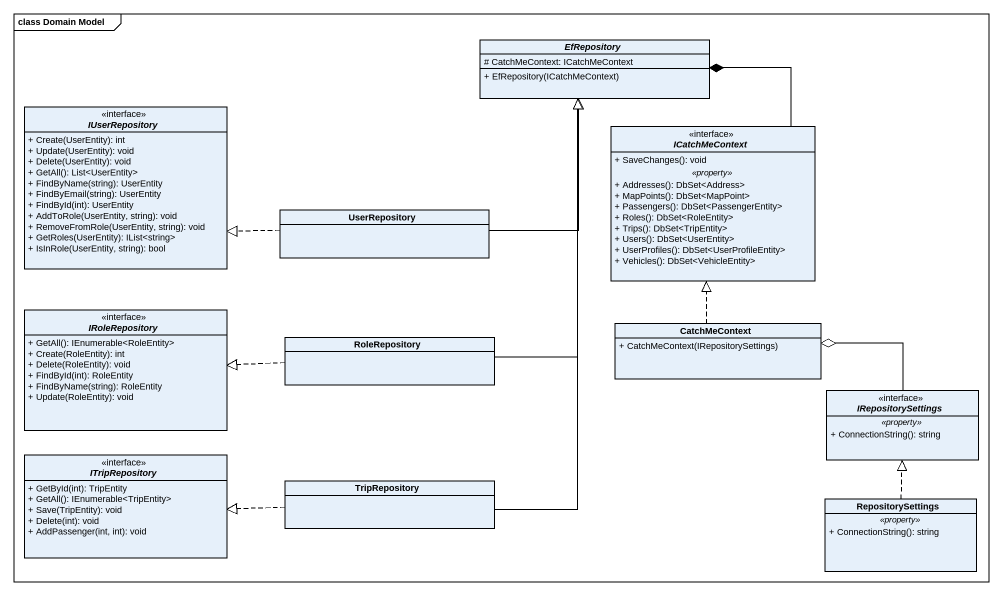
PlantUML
@startuml
mainframe class Domain Model
hide circle
hide empty members
skinparam classAttributeIconSize 0
abstract class EfRepository {
  # CatchMeContext: ICatchMeContext
  + EfRepository(ICatchMeContext)
}
interface IUserRepository {
  + Create(UserEntity): int
  + Update(UserEntity): void
  + Delete(UserEntity): void
  + GetAll(): List<UserEntity>
  + FindByName(string): UserEntity
  + FindByEmail(string): UserEntity
  + FindById(int): UserEntity
  + AddToRole(UserEntity, string): void
  + RemoveFromRole(UserEntity, string): void
  + GetRoles(UserEntity): IList<string>
  + IsInRole(UserEntity, string): bool
}
interface ICatchMeContext {
  + SaveChanges(): void
  .. <<property>> ..
  + Addresses(): DbSet<Address>
  + MapPoints(): DbSet<MapPoint>
  + Passengers(): DbSet<PassengerEntity>
  + Roles(): DbSet<RoleEntity>
  + Trips(): DbSet<TripEntity>
  + Users(): DbSet<UserEntity>
  + UserProfiles(): DbSet<UserProfileEntity>
  + Vehicles(): DbSet<VehicleEntity>
}
class UserRepository
interface IRoleRepository {
  + GetAll(): IEnumerable<RoleEntity>
  + Create(RoleEntity): int
  + Delete(RoleEntity): void
  + FindById(int): RoleEntity
  + FindByName(string): RoleEntity
  + Update(RoleEntity): void
}
class RoleRepository
class CatchMeContext {
  + CatchMeContext(IRepositorySettings)
}
interface IRepositorySettings {
  .. <<property>> ..
  + ConnectionString(): string
}
interface ITripRepository {
  + GetById(int): TripEntity
  + GetAll(): IEnumerable<TripEntity>
  + Save(TripEntity): void
  + Delete(int): void
  + AddPassenger(int, int): void
}
class TripRepository
class RepositorySettings {
  .. <<property>> ..
  + ConnectionString(): string
}
ICatchMeContext -up-* EfRepository
UserRepository -up-|> EfRepository
UserRepository .left.|> IUserRepository
RoleRepository -up-|> EfRepository
RoleRepository .left.|> IRoleRepository
CatchMeContext .up.|> ICatchMeContext
IRepositorySettings -left-o CatchMeContext
TripRepository -up-|> EfRepository
TripRepository .left.|> ITripRepository
RepositorySettings .up.|> IRepositorySettings
@enduml
